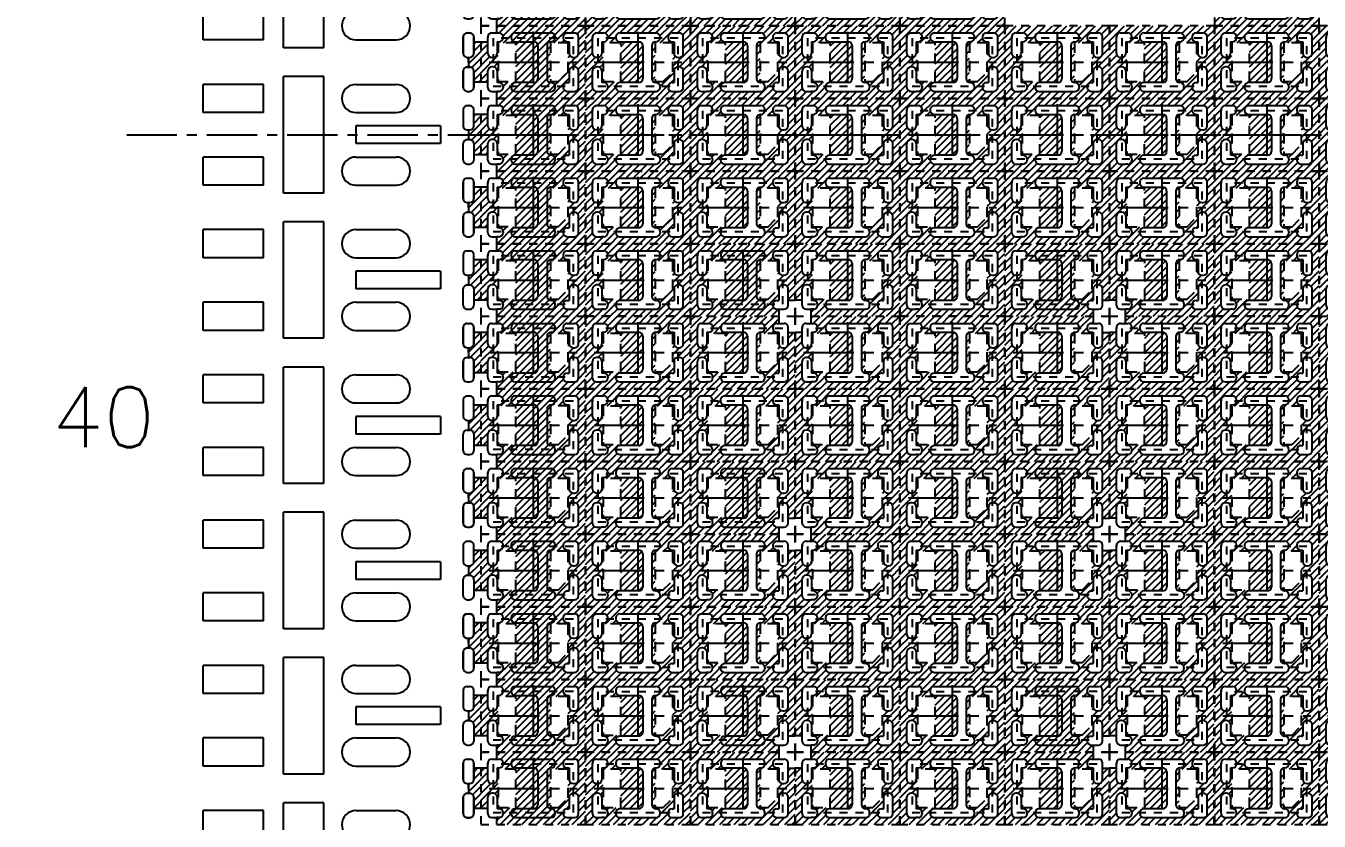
# Model space of a CAD drawing. Extents: x -1398 to -1114, y 27 to 158.
# Drawn here: x -1375.04 to -1358.93, y 89.7 to 99.61 of the extents above; entities that cross this region are included whole.
import ezdxf

# ---------------------------------------------------------------- set-up
doc = ezdxf.new("R2010")
doc.units = 0
doc.header["$LTSCALE"] = 0.5
for name, pattern in [('CENTER', [2, 1.25, -0.25, 0.25, -0.25]), ('HIDDEN', [0.375, 0.25, -0.125]), ('HIDDEN2', [0.1875, 0.125, -0.0625])]:
    doc.linetypes.add(name, pattern=pattern)
for name, color, linetype in [('B', 5, 'Continuous'), ('C', 1, 'CENTER'), ('DIM', 7, 'Continuous'), ('H', 4, 'HIDDEN'), ('hatch', 7, 'CENTER'), ('HATCH O-L', 7, 'HIDDEN2'), ('NOTES', 7, 'Continuous'), ('PACKAGE OL', 51, 'HIDDEN2'), ('圖', 7, 'Continuous')]:
    doc.layers.add(name, color=color, linetype=linetype)
doc.styles.get("Standard").update_dxf_attribs({"font": 'ROMANS.SHX'})
doc.dimstyles.new('DIM 1', dxfattribs={"dimtxt": 1.5, "dimasz": 1.5, "dimexe": 1.5, "dimexo": 1.5, "dimgap": 1.5, "dimtad": 0, "dimtih": 1, "dimtoh": 1, "dimdec": 4, "dimzin": 1, "dimdsep": 46, "dimtxsty": 'STANDARD', "dimcen": 1.5, "dimclrd": 256, "dimclre": 256, "dimclrt": 256, "dimadec": 0, "dimazin": 2, "dimtfac": 1, "dimtdec": 4, "dimtmove": 0, "dimatfit": 3, "dimfxl": 1, "dimarcsym": 0})

# ---------------------------------------------------------------- blocks, each defined once
blk = doc.blocks.new('*D8')
at = {"layer": 'Defpoints', "color": 0, "transparency": 16777216}
for p in [(51.758, -773.897), (9.016, -811.397), (22.557, -811.397)]:
    blk.add_point(p, dxfattribs=at)
at = {"layer": 'DIM', "lineweight": -2, "transparency": 16777216}
blk.add_line((21.057, -811.397), (9.016, -811.397), dxfattribs=at)
at = {"layer": 'DIM', "color": 0, "transparency": 16777216, "insert": (3.801, -811.397), "char_height": 1.5, "attachment_point": 5}
blk.add_mtext('37.500', dxfattribs=at)
blk = doc.blocks.new('*D13')
at = {"layer": 'Defpoints', "color": 0, "transparency": 16777216}
for p in [(51.758, -773.897), (8.838, -818.897), (17.883, -818.897)]:
    blk.add_point(p, dxfattribs=at)
at = {"layer": 'DIM', "lineweight": -2, "transparency": 16777216}
blk.add_line((16.383, -818.897), (8.838, -818.897), dxfattribs=at)
at = {"layer": 'DIM', "color": 0, "transparency": 16777216, "insert": (3.623, -818.897), "char_height": 1.5, "attachment_point": 5}
blk.add_mtext('45.000', dxfattribs=at)
blk = doc.blocks.new('*D14')
at = {"layer": 'Defpoints', "color": 0, "transparency": 16777216}
for p in [(51.758, -773.897), (9.115, -825.147), (17.883, -825.147)]:
    blk.add_point(p, dxfattribs=at)
at = {"layer": 'DIM', "lineweight": -2, "transparency": 16777216}
blk.add_line((16.383, -825.147), (9.115, -825.147), dxfattribs=at)
at = {"layer": 'DIM', "color": 0, "transparency": 16777216, "insert": (3.901, -825.147), "char_height": 1.5, "attachment_point": 5}
blk.add_mtext('51.250', dxfattribs=at)
blk = doc.blocks.new('*D15')
at = {"layer": 'Defpoints', "color": 0, "transparency": 16777216}
for p in [(51.758, -773.897), (8.92, -841.147), (17.883, -841.147)]:
    blk.add_point(p, dxfattribs=at)
at = {"layer": 'DIM', "lineweight": -2, "transparency": 16777216}
blk.add_line((16.383, -841.147), (8.92, -841.147), dxfattribs=at)
at = {"layer": 'DIM', "color": 0, "transparency": 16777216, "insert": (3.742, -841.147), "char_height": 1.5, "attachment_point": 5}
blk.add_mtext('67.250', dxfattribs=at)
blk = doc.blocks.new('*D16')
at = {"layer": 'Defpoints', "color": 0, "transparency": 16777216}
for p in [(51.758, -773.897), (9.166, -848.897), (50.758, -848.897)]:
    blk.add_point(p, dxfattribs=at)
at = {"layer": 'DIM', "lineweight": -2, "transparency": 16777216}
blk.add_line((49.258, -848.897), (9.166, -848.897), dxfattribs=at)
at = {"layer": 'DIM', "color": 0, "transparency": 16777216, "insert": (3.951, -848.897), "char_height": 1.5, "attachment_point": 5}
blk.add_mtext('75.000', dxfattribs=at)
blk = doc.blocks.new('*D30')
at = {"layer": 'Defpoints', "color": 0, "transparency": 16777216}
for p in [(51.758, -773.897), (18.772, -850.397), (8.916, -851.747)]:
    blk.add_point(p, dxfattribs=at)
at = {"layer": 'DIM', "lineweight": -2, "transparency": 16777216}
for p, q in [((14.916, -850.397), (11.916, -851.747)), ((17.272, -850.397), (14.916, -850.397)), ((11.916, -851.747), (8.916, -851.747))]:
    blk.add_line(p, q, dxfattribs=at)
at = {"layer": 'DIM', "transparency": 16777216, "insert": (3.701, -851.747), "char_height": 1.5, "attachment_point": 5}
blk.add_mtext('76.500', dxfattribs=at)
blk = doc.blocks.new('DFN1006-2L PACKAGE')
at = {"layer": 'hatch'}
h = blk.add_hatch(dxfattribs=at)
h.set_pattern_fill('ANSI31', color=256, scale=0.02)
h.set_pattern_definition([(45, (528.53349, -41.65396), (-0.0449012806, 0.0449012806), [])])
h.paths.add_polyline_path([(1.205, 0.102), (-0.1, 0.102), (-0.1, -0.803), (1.205, -0.803)])
h.paths.add_polyline_path([(0.037, -0.411), (0.053, -0.411, -0.414214), (0.103, -0.461), (0.103, -0.605), (0.127, -0.605, -0.414214), (0.177, -0.655), (0.177, -0.666, -0.414214), (0.127, -0.716), (0.1, -0.716), (0.037, -0.716, -0.414214), (-0.013, -0.666), (-0.013, -0.461, -0.414214)], flags=16)
h.paths.add_polyline_path([(-0.013, -0.241), (-0.013, -0.036, -0.414214), (0.037, 0.014), (0.127, 0.014, -0.414214), (0.177, -0.036), (0.177, -0.047, -0.414214), (0.127, -0.097), (0.103, -0.097), (0.103, -0.241, -0.414214), (0.053, -0.291), (0.037, -0.291, -0.414214)], flags=16)
h.paths.add_polyline_path([(0.117, -0.111), (0.337, -0.111), (0.337, -0.591), (0.117, -0.591)], flags=16)
h.paths.add_polyline_path([(0.327, -0.605), (0.561, -0.605, 0.414214), (0.611, -0.555), (0.611, -0.147, 0.414214), (0.561, -0.097), (0.327, -0.097, -0.414214), (0.277, -0.047), (0.277, -0.036, -0.414214), (0.327, 0.014), (0.777, 0.014, -0.414214), (0.827, -0.036), (0.827, -0.047, -0.414214), (0.777, -0.097), (0.774, -0.097, 0.414214), (0.724, -0.147), (0.724, -0.555, 0.423299), (0.776, -0.605, -0.423025), (0.827, -0.655), (0.827, -0.666, -0.414214), (0.777, -0.716), (0.327, -0.716, -0.414214), (0.277, -0.666), (0.277, -0.655, -0.414214)], flags=16)
h.paths.add_polyline_path([(0.767, -0.111), (0.987, -0.111), (0.987, -0.471), (0.867, -0.591), (0.767, -0.591)], flags=16)
h.paths.add_polyline_path([(0.977, -0.605), (1.001, -0.605), (1.001, -0.461, -0.414214), (1.051, -0.411), (1.067, -0.411, -0.414214), (1.117, -0.461), (1.117, -0.666, -0.414214), (1.067, -0.716), (1.005, -0.716), (0.977, -0.716, -0.414214), (0.927, -0.666), (0.927, -0.655, -0.414214)], flags=16)
h.paths.add_polyline_path([(0.927, -0.047), (0.927, -0.036, -0.414214), (0.977, 0.014), (1.067, 0.014, -0.414214), (1.117, -0.036), (1.117, -0.241, -0.414214), (1.067, -0.291), (1.051, -0.291, -0.414214), (1.001, -0.241), (1.001, -0.097), (0.977, -0.097, -0.414214)], flags=16)
at = {"layer": 'B'}
for p, q in [((0.037, 0.014), (0.127, 0.014)), ((0.327, 0.014), (0.777, 0.014)), ((0.977, 0.014), (1.067, 0.014)), ((-0.013, -0.241), (-0.013, -0.036)), ((-0.013, -0.036), (-0.013, -0.05)), ((0.103, -0.097), (0.103, -0.241)), ((0.103, -0.097), (0.127, -0.097)), ((0.177, -0.036), (0.177, -0.047)), ((0.277, -0.036), (0.277, -0.047)), ((0.327, -0.097), (0.561, -0.097)), ((0.611, -0.147), (0.611, -0.555)), ((0.724, -0.147), (0.724, -0.555)), ((0.774, -0.097), (0.777, -0.097)), ((0.827, -0.036), (0.827, -0.047)), ((0.927, -0.036), (0.927, -0.047)), ((0.977, -0.097), (1.001, -0.097)), ((1.001, -0.097), (1.001, -0.241)), ((1.117, -0.241), (1.117, -0.036)), ((0.053, -0.291), (0.037, -0.291)), ((0.052, -0.291), (0.052, -0.291)), ((1.051, -0.291), (1.067, -0.291)), ((1.052, -0.291), (1.052, -0.291)), ((-0.013, -0.666), (-0.013, -0.461)), ((0.053, -0.411), (0.037, -0.411)), ((0.052, -0.411), (0.052, -0.411)), ((0.103, -0.461), (0.103, -0.605)), ((1.001, -0.461), (1.001, -0.605)), ((1.051, -0.411), (1.067, -0.411)), ((1.052, -0.411), (1.052, -0.411)), ((1.117, -0.666), (1.117, -0.461)), ((0.127, -0.605), (0.103, -0.605)), ((0.561, -0.605), (0.327, -0.605)), ((0.774, -0.605), (0.777, -0.605)), ((0.977, -0.605), (1.001, -0.605)), ((0.037, -0.716), (0.1, -0.716)), ((0.127, -0.716), (0.1, -0.716)), ((0.177, -0.655), (0.177, -0.666)), ((0.277, -0.655), (0.277, -0.666)), ((0.327, -0.716), (0.777, -0.716)), ((0.827, -0.655), (0.827, -0.666)), ((0.927, -0.655), (0.927, -0.666)), ((0.977, -0.716), (1.005, -0.716)), ((1.005, -0.716), (1.067, -0.716))]:
    blk.add_line(p, q, dxfattribs=at)
for centre, start, end in [((0.037, -0.036), 90, 180), ((0.127, -0.036), 0, 90), ((0.327, -0.036), 90, 180), ((0.777, -0.036), 0, 90), ((0.977, -0.036), 90, 180), ((1.067, -0.036), 0, 90), ((0.127, -0.047), 270, 0), ((0.327, -0.047), 180, 270), ((0.561, -0.147), 0, 90), ((0.774, -0.147), 90, 180), ((0.777, -0.047), 270, 0), ((0.977, -0.047), 180, 270), ((0.037, -0.241), 180, 270), ((0.053, -0.241), 270, 0), ((1.051, -0.241), 180, 270), ((1.067, -0.241), 270, 0), ((0.037, -0.461), 90, 180), ((0.053, -0.461), 0, 90), ((1.051, -0.461), 90, 180), ((1.067, -0.461), 0, 90), ((0.127, -0.655), 0, 90), ((0.327, -0.655), 90, 180), ((0.561, -0.555), 270, 0), ((0.774, -0.555), 180, 270), ((0.777, -0.655), 0, 90), ((0.977, -0.655), 90, 180), ((0.037, -0.666), 180, 270), ((0.127, -0.666), 270, 0), ((0.327, -0.666), 180, 270), ((0.777, -0.666), 270, 0), ((0.977, -0.666), 180, 270), ((1.067, -0.666), 270, 0)]:
    blk.add_arc(centre, 0.05, start, end, dxfattribs=at)
at = {"layer": 'C'}
for p, q in [((0.552, 0.029), (0.552, -0.731)), ((0.005, -0.351), (1.1, -0.351))]:
    blk.add_line(p, q, dxfattribs=at)
at = {"layer": 'H'}
for points in [[(0.337, -0.591), (0.337, -0.111), (0.117, -0.111), (0.117, -0.591)], [(0.867, -0.591), (0.987, -0.471), (0.987, -0.111), (0.767, -0.111), (0.767, -0.591)]]:
    blk.add_lwpolyline(points, close=True, dxfattribs=at)
at = {"layer": 'HATCH O-L'}
blk.add_lwpolyline([(-0.1, 0.102), (-0.1, -0.803), (1.205, -0.803), (1.205, 0.102), (-0.1, 0.102)], dxfattribs=at)
at = {"layer": 'PACKAGE OL'}
blk.add_lwpolyline([(1.052, -0.651), (1.052, -0.051), (0.052, -0.051), (0.052, -0.651)], close=True, dxfattribs=at)
blk = doc.blocks.new('DFN1006-2L VER BAR')
at = {"layer": 'hatch'}
h = blk.add_hatch(dxfattribs=at)
h.set_pattern_fill('ANSI31', color=256, scale=0.02)
h.set_pattern_definition([(45, (1371.827285, -129.640526), (-0.0449012806, 0.0449012806), [])])
h.paths.add_polyline_path([(2.455, 0.53), (2.367, 0.53), (2.367, 0.389, -0.414214), (2.317, 0.339), (2.302, 0.339), (2.302, 0.219), (2.317, 0.219, -0.414214), (2.367, 0.169), (2.367, 0.028), (2.455, 0.028)])
h.paths.add_polyline_path([(2.455, -0.375), (2.367, -0.375), (2.367, -0.516, -0.414214), (2.317, -0.566), (2.302, -0.566), (2.302, -0.686), (2.317, -0.686, -0.414214), (2.367, -0.736), (2.367, -0.877), (2.455, -0.877)])
h.paths.add_polyline_path([(2.455, -1.28), (2.367, -1.28), (2.367, -1.421, -0.414214), (2.317, -1.471), (2.302, -1.471), (2.302, -1.591), (2.317, -1.591, -0.414214), (2.367, -1.641), (2.367, -1.781), (2.455, -1.781)])
at = {"layer": 'B'}
for p, q in [((2.237, 0.594), (2.237, 0.389)), ((2.287, 0.644), (2.317, 0.644)), ((2.367, 0.594), (2.367, 0.389)), ((2.287, 0.339), (2.317, 0.339)), ((2.302, 0.279), (2.302, 0.339)), ((2.237, 0.169), (2.237, -0.036)), ((2.287, 0.219), (2.317, 0.219)), ((2.367, 0.169), (2.367, -0.036)), ((-0.25, 0.002), (-1, 0.002)), ((-1, -0.348), (-1, 0.002)), ((-0.25, -0.348), (-0.25, 0.002)), ((0, -1.352), (0, 0.1)), ((0.5, 0.1), (0, 0.1)), ((0.5, -1.352), (0.5, 0.1)), ((0.9, 0.002), (1.4, 0.002)), ((2.287, -0.086), (2.317, -0.086)), ((2.237, -0.311), (2.237, -0.516)), ((2.287, -0.261), (2.317, -0.261)), ((2.367, -0.516), (2.367, -0.311)), ((-0.25, -0.348), (-1, -0.348)), ((0.9, -0.348), (1.4, -0.348)), ((1.955, -0.516), (0.9, -0.516)), ((0.9, -0.516), (0.9, -0.736)), ((1.955, -0.516), (1.955, -0.736)), ((2.287, -0.566), (2.317, -0.566)), ((1.955, -0.736), (0.9, -0.736)), ((2.237, -0.941), (2.237, -0.736)), ((2.287, -0.686), (2.317, -0.686)), ((2.367, -0.736), (2.367, -0.941)), ((-1, -1.253), (-1, -0.903)), ((-0.25, -0.903), (-1, -0.903)), ((-0.25, -1.253), (-0.25, -0.903)), ((0.9, -0.903), (1.4, -0.903)), ((2.287, -0.991), (2.317, -0.991)), ((-0.25, -1.253), (-1, -1.253)), ((0.9, -1.253), (1.4, -1.253)), ((2.237, -1.421), (2.237, -1.216)), ((2.287, -1.166), (2.317, -1.166)), ((2.367, -1.421), (2.367, -1.216)), ((0.5, -1.352), (0, -1.352)), ((2.287, -1.471), (2.317, -1.471)), ((2.287, -1.591), (2.317, -1.591)), ((2.237, -1.846), (2.237, -1.641)), ((2.367, -1.846), (2.367, -1.641)), ((2.287, -1.896), (2.317, -1.896))]:
    blk.add_line(p, q, dxfattribs=at)
for centre, radius, start, end in [((2.287, 0.594), 0.05, 90, 180), ((2.317, 0.594), 0.05, 0, 90), ((2.317, 0.594), 0.05, 0, 90), ((2.287, 0.389), 0.05, 180, 270), ((2.317, 0.389), 0.05, 270, 0), ((2.287, 0.169), 0.05, 90, 180), ((2.317, 0.169), 0.05, 0, 90), ((0.9, -0.173), 0.175, 90, 270), ((1.4, -0.173), 0.175, 270, 90), ((2.287, -0.036), 0.05, 180, 270), ((2.317, -0.036), 0.05, 270, 0), ((2.287, -0.311), 0.05, 90, 180), ((2.317, -0.311), 0.05, 0, 90), ((2.287, -0.516), 0.05, 180, 270), ((2.317, -0.516), 0.05, 270, 0), ((2.287, -0.736), 0.05, 90, 180), ((2.317, -0.736), 0.05, 0, 90), ((0.9, -1.078), 0.175, 90, 270), ((1.4, -1.078), 0.175, 270, 90), ((2.287, -0.941), 0.05, 180, 270), ((2.317, -0.941), 0.05, 270, 0), ((2.287, -1.216), 0.05, 90, 180), ((2.317, -1.216), 0.05, 0, 90), ((2.287, -1.421), 0.05, 180, 270), ((2.317, -1.421), 0.05, 270, 0), ((2.287, -1.641), 0.05, 90, 180), ((2.317, -1.641), 0.05, 0, 90), ((2.287, -1.846), 0.05, 180, 270), ((2.317, -1.846), 0.05, 270, 0), ((2.317, -1.846), 0.05, 270, 0)]:
    blk.add_arc(centre, radius, start, end, dxfattribs=at)
at = {"layer": 'H'}
for p, q in [((2.455, 0.53), (2.367, 0.53)), ((2.302, 0.339), (2.302, 0.219)), ((2.455, 0.028), (2.367, 0.028)), ((2.455, -0.375), (2.367, -0.375)), ((2.302, -0.566), (2.302, -0.686)), ((2.455, -0.877), (2.367, -0.877)), ((2.455, -1.28), (2.367, -1.28)), ((2.302, -1.471), (2.302, -1.591)), ((2.455, -1.781), (2.367, -1.781))]:
    blk.add_line(p, q, dxfattribs=at)
blk = doc.blocks.new('2 R- SIDE CROSS REF')
at = {"layer": 'hatch'}
h = blk.add_hatch(dxfattribs=at)
h.set_pattern_fill('ANSI31', color=256, scale=0.02)
h.set_pattern_definition([(45, (581.53627, -36.8985), (-0.0449012806, 0.0449012806), [])])
h.paths.add_polyline_path([(-0.452, 0.452), (-0.452, 0.365), (-0.425, 0.365, -0.414214), (-0.375, 0.315), (-0.375, 0.304, -0.414214), (-0.425, 0.254), (-0.449, 0.254), (-0.449, 0.11, -0.414214), (-0.499, 0.06), (-0.515, 0.06, -0.414214), (-0.565, 0.11), (-0.565, 0.251), (-0.652, 0.251), (-0.652, -0.251), (-0.565, -0.251), (-0.565, -0.11, -0.414214), (-0.515, -0.06), (-0.499, -0.06, -0.414214), (-0.449, -0.11), (-0.449, -0.254), (-0.425, -0.254, -0.414214), (-0.375, -0.304), (-0.375, -0.315, -0.414214), (-0.425, -0.365), (-0.452, -0.365), (-0.452, -0.452), (0.652, -0.452), (0.652, 0.452)])
h.paths.add_polyline_path([(-0.215, 0.24), (-0.215, -0.24), (-0.435, -0.24), (-0.435, 0.24)], flags=16)
h.paths.add_polyline_path([(0.215, 0.24), (0.435, 0.24), (0.435, -0.12), (0.315, -0.24), (0.215, -0.24)], flags=16)
h.paths.add_polyline_path([(0.425, 0.365), (0.515, 0.365, -0.414214), (0.565, 0.315), (0.565, 0.11, -0.414214), (0.515, 0.06), (0.499, 0.06, -0.414214), (0.449, 0.11), (0.449, 0.254), (0.425, 0.254, -0.414214), (0.375, 0.304), (0.375, 0.315, -0.414214)], flags=16)
h.paths.add_polyline_path([(0.499, -0.06), (0.515, -0.06, -0.414214), (0.565, -0.11), (0.565, -0.315, -0.414214), (0.515, -0.365), (0.452, -0.365), (0.425, -0.365, -0.414214), (0.375, -0.315), (0.375, -0.304, -0.414214), (0.425, -0.254), (0.449, -0.254), (0.449, -0.11, -0.414214)], flags=16)
at = {"layer": 'B'}
for p, q in [((-0.515, 0.365), (-0.425, 0.365)), ((-0.225, 0.365), (0.225, 0.365)), ((0.425, 0.365), (0.515, 0.365)), ((-0.565, 0.11), (-0.565, 0.315)), ((-0.565, 0.315), (-0.565, 0.301)), ((-0.449, 0.254), (-0.449, 0.11)), ((-0.449, 0.254), (-0.425, 0.254)), ((-0.375, 0.315), (-0.375, 0.304)), ((-0.275, 0.315), (-0.275, 0.304)), ((-0.225, 0.254), (0.009, 0.254)), ((0.059, 0.204), (0.059, -0.204)), ((0.172, 0.204), (0.172, -0.204)), ((0.222, 0.254), (0.225, 0.254)), ((0.275, 0.315), (0.275, 0.304)), ((0.375, 0.315), (0.375, 0.304)), ((0.425, 0.254), (0.449, 0.254)), ((0.449, 0.254), (0.449, 0.11)), ((0.565, 0.11), (0.565, 0.315)), ((-0.499, 0.06), (-0.515, 0.06)), ((-0.5, 0.06), (-0.5, 0.06)), ((0.499, 0.06), (0.515, 0.06)), ((0.5, 0.06), (0.5, 0.06)), ((-0.565, -0.315), (-0.565, -0.11)), ((-0.499, -0.06), (-0.515, -0.06)), ((-0.5, -0.06), (-0.5, -0.06)), ((-0.449, -0.11), (-0.449, -0.254)), ((0.449, -0.11), (0.449, -0.254)), ((0.499, -0.06), (0.515, -0.06)), ((0.5, -0.06), (0.5, -0.06)), ((0.565, -0.315), (0.565, -0.11)), ((-0.425, -0.254), (-0.449, -0.254)), ((-0.375, -0.304), (-0.375, -0.315)), ((-0.275, -0.304), (-0.275, -0.315)), ((0.009, -0.254), (-0.225, -0.254)), ((0.222, -0.254), (0.225, -0.254)), ((0.275, -0.304), (0.275, -0.315)), ((0.375, -0.304), (0.375, -0.315)), ((0.425, -0.254), (0.449, -0.254)), ((-0.515, -0.365), (-0.452, -0.365)), ((-0.425, -0.365), (-0.452, -0.365)), ((-0.225, -0.365), (0.225, -0.365)), ((0.425, -0.365), (0.452, -0.365)), ((0.452, -0.365), (0.515, -0.365))]:
    blk.add_line(p, q, dxfattribs=at)
for centre, start, end in [((-0.515, 0.315), 90, 180), ((-0.425, 0.315), 0, 90), ((-0.225, 0.315), 90, 180), ((0.225, 0.315), 0, 90), ((0.425, 0.315), 90, 180), ((0.515, 0.315), 0, 90), ((-0.425, 0.304), 270, 0), ((-0.225, 0.304), 180, 270), ((0.009, 0.204), 0, 90), ((0.222, 0.204), 90, 180), ((0.225, 0.304), 270, 0), ((0.425, 0.304), 180, 270), ((-0.515, 0.11), 180, 270), ((-0.499, 0.11), 270, 0), ((0.499, 0.11), 180, 270), ((0.515, 0.11), 270, 0), ((-0.515, -0.11), 90, 180), ((-0.499, -0.11), 0, 90), ((0.499, -0.11), 90, 180), ((0.515, -0.11), 0, 90), ((-0.515, -0.315), 180, 270), ((-0.425, -0.304), 0, 90), ((-0.425, -0.315), 270, 0), ((-0.225, -0.304), 90, 180), ((-0.225, -0.315), 180, 270), ((0.009, -0.204), 270, 0), ((0.222, -0.204), 180, 270), ((0.225, -0.304), 0, 90), ((0.225, -0.315), 270, 0), ((0.425, -0.304), 90, 180), ((0.425, -0.315), 180, 270), ((0.515, -0.315), 270, 0)]:
    blk.add_arc(centre, 0.05, start, end, dxfattribs=at)
at = {"layer": 'C'}
for p, q in [((0, 0.38), (0, -0.38)), ((-0.548, 0), (0.548, 0))]:
    blk.add_line(p, q, dxfattribs=at)
at = {"layer": 'H', "color": 6}
for p, q in [((-0.452, 0.365), (-0.452, 0.452)), ((-0.565, 0.251), (-0.652, 0.251)), ((-0.565, -0.251), (-0.652, -0.251)), ((-0.452, -0.452), (-0.452, -0.365))]:
    blk.add_line(p, q, dxfattribs=at)
at = {"layer": 'H'}
for points in [[(-0.215, -0.24), (-0.215, 0.24), (-0.435, 0.24), (-0.435, -0.24)], [(0.315, -0.24), (0.435, -0.12), (0.435, 0.24), (0.215, 0.24), (0.215, -0.24)]]:
    blk.add_lwpolyline(points, close=True, dxfattribs=at)
at = {"layer": 'HATCH O-L'}
blk.add_lwpolyline([(-0.652, 0.452), (-0.652, -0.452), (0.652, -0.452), (0.652, 0.452), (-0.652, 0.452)], dxfattribs=at)
at = {"layer": 'PACKAGE OL'}
blk.add_lwpolyline([(0.5, -0.3), (0.5, 0.3), (-0.5, 0.3), (-0.5, -0.3)], close=True, dxfattribs=at)
blk = doc.blocks.new('UPPER RIGHT CROSS')
at = {"layer": 'hatch'}
h = blk.add_hatch(dxfattribs=at)
h.set_pattern_fill('ANSI31', color=256, scale=0.02)
h.set_pattern_definition([(45, (579.97371, -40.20884), (-0.0449012806, 0.0449012806), [])])
h.paths.add_polyline_path([(-0.652, 0.452), (-0.652, -0.452), (0.652, -0.452), (0.652, 0.251), (0.565, 0.251), (0.565, 0.11, -0.414214), (0.515, 0.06), (0.499, 0.06, -0.414214), (0.449, 0.11), (0.449, 0.254), (0.425, 0.254, -0.414214), (0.375, 0.304), (0.375, 0.315, -0.414214), (0.425, 0.365), (0.452, 0.365), (0.452, 0.452)])
h.paths.add_polyline_path([(-0.375, 0.315), (-0.375, 0.304, -0.414214), (-0.425, 0.254), (-0.449, 0.254), (-0.449, 0.11, -0.414214), (-0.499, 0.06), (-0.515, 0.06, -0.414214), (-0.565, 0.11), (-0.565, 0.315, -0.414214), (-0.515, 0.365), (-0.425, 0.365, -0.414214)], flags=16)
h.paths.add_polyline_path([(-0.225, 0.365), (0.225, 0.365, -0.414214), (0.275, 0.315), (0.275, 0.304, -0.414214), (0.225, 0.254), (0.222, 0.254, 0.414214), (0.172, 0.204), (0.172, -0.204, 0.423299), (0.224, -0.254, -0.423025), (0.275, -0.304), (0.275, -0.315, -0.414214), (0.225, -0.365), (-0.225, -0.365, -0.414214), (-0.275, -0.315), (-0.275, -0.304, -0.414214), (-0.225, -0.254), (0.009, -0.254, 0.414214), (0.059, -0.204), (0.059, 0.204, 0.414214), (0.009, 0.254), (-0.225, 0.254, -0.414214), (-0.275, 0.304), (-0.275, 0.315, -0.414214)], flags=16)
h.paths.add_polyline_path([(-0.215, 0.24), (-0.215, -0.24), (-0.435, -0.24), (-0.435, 0.24)], flags=16)
h.paths.add_polyline_path([(-0.449, -0.11), (-0.449, -0.254), (-0.425, -0.254, -0.414214), (-0.375, -0.304), (-0.375, -0.315, -0.414214), (-0.425, -0.365), (-0.452, -0.365), (-0.515, -0.365, -0.414214), (-0.565, -0.315), (-0.565, -0.11, -0.414214), (-0.515, -0.06), (-0.499, -0.06, -0.414214)], flags=16)
h.paths.add_polyline_path([(0.215, 0.24), (0.435, 0.24), (0.435, -0.12), (0.315, -0.24), (0.215, -0.24)], flags=16)
h.paths.add_polyline_path([(0.499, -0.06), (0.515, -0.06, -0.414214), (0.565, -0.11), (0.565, -0.315, -0.414214), (0.515, -0.365), (0.452, -0.365), (0.425, -0.365, -0.414214), (0.375, -0.315), (0.375, -0.304, -0.414214), (0.425, -0.254), (0.449, -0.254), (0.449, -0.11, -0.414214)], flags=16)
at = {"layer": 'B'}
for p, q in [((-0.515, 0.365), (-0.425, 0.365)), ((-0.225, 0.365), (0.225, 0.365)), ((0.425, 0.365), (0.515, 0.365)), ((-0.565, 0.11), (-0.565, 0.315)), ((-0.565, 0.315), (-0.565, 0.301)), ((-0.449, 0.254), (-0.449, 0.11)), ((-0.449, 0.254), (-0.425, 0.254)), ((-0.375, 0.315), (-0.375, 0.304)), ((-0.275, 0.315), (-0.275, 0.304)), ((-0.225, 0.254), (0.009, 0.254)), ((0.059, 0.204), (0.059, -0.204)), ((0.172, 0.204), (0.172, -0.204)), ((0.222, 0.254), (0.225, 0.254)), ((0.275, 0.315), (0.275, 0.304)), ((0.375, 0.315), (0.375, 0.304)), ((0.425, 0.254), (0.449, 0.254)), ((0.449, 0.254), (0.449, 0.11)), ((0.565, 0.11), (0.565, 0.315)), ((-0.499, 0.06), (-0.515, 0.06)), ((-0.5, 0.06), (-0.5, 0.06)), ((0.499, 0.06), (0.515, 0.06)), ((0.5, 0.06), (0.5, 0.06)), ((-0.565, -0.315), (-0.565, -0.11)), ((-0.499, -0.06), (-0.515, -0.06)), ((-0.5, -0.06), (-0.5, -0.06)), ((-0.449, -0.11), (-0.449, -0.254)), ((0.449, -0.11), (0.449, -0.254)), ((0.499, -0.06), (0.515, -0.06)), ((0.5, -0.06), (0.5, -0.06)), ((0.565, -0.315), (0.565, -0.11)), ((-0.425, -0.254), (-0.449, -0.254)), ((-0.375, -0.304), (-0.375, -0.315)), ((-0.275, -0.304), (-0.275, -0.315)), ((0.009, -0.254), (-0.225, -0.254)), ((0.222, -0.254), (0.225, -0.254)), ((0.275, -0.304), (0.275, -0.315)), ((0.375, -0.304), (0.375, -0.315)), ((0.425, -0.254), (0.449, -0.254)), ((-0.515, -0.365), (-0.452, -0.365)), ((-0.425, -0.365), (-0.452, -0.365)), ((-0.225, -0.365), (0.225, -0.365)), ((0.425, -0.365), (0.452, -0.365)), ((0.452, -0.365), (0.515, -0.365))]:
    blk.add_line(p, q, dxfattribs=at)
for centre, start, end in [((-0.515, 0.315), 90, 180), ((-0.425, 0.315), 0, 90), ((-0.225, 0.315), 90, 180), ((0.225, 0.315), 0, 90), ((0.425, 0.315), 90, 180), ((0.515, 0.315), 0, 90), ((-0.425, 0.304), 270, 0), ((-0.225, 0.304), 180, 270), ((0.009, 0.204), 0, 90), ((0.222, 0.204), 90, 180), ((0.225, 0.304), 270, 0), ((0.425, 0.304), 180, 270), ((-0.515, 0.11), 180, 270), ((-0.499, 0.11), 270, 0), ((0.499, 0.11), 180, 270), ((0.515, 0.11), 270, 0), ((-0.515, -0.11), 90, 180), ((-0.499, -0.11), 0, 90), ((0.499, -0.11), 90, 180), ((0.515, -0.11), 0, 90), ((-0.515, -0.315), 180, 270), ((-0.425, -0.304), 0, 90), ((-0.425, -0.315), 270, 0), ((-0.225, -0.304), 90, 180), ((-0.225, -0.315), 180, 270), ((0.009, -0.204), 270, 0), ((0.222, -0.204), 180, 270), ((0.225, -0.304), 0, 90), ((0.225, -0.315), 270, 0), ((0.425, -0.304), 90, 180), ((0.425, -0.315), 180, 270), ((0.515, -0.315), 270, 0)]:
    blk.add_arc(centre, 0.05, start, end, dxfattribs=at)
at = {"layer": 'C'}
for p, q in [((0, 0.38), (0, -0.38)), ((-0.548, 0), (0.548, 0))]:
    blk.add_line(p, q, dxfattribs=at)
at = {"layer": 'H', "color": 6}
for p, q in [((0.452, 0.365), (0.452, 0.452)), ((0.565, 0.251), (0.652, 0.251))]:
    blk.add_line(p, q, dxfattribs=at)
at = {"layer": 'H'}
for points in [[(-0.215, -0.24), (-0.215, 0.24), (-0.435, 0.24), (-0.435, -0.24)], [(0.315, -0.24), (0.435, -0.12), (0.435, 0.24), (0.215, 0.24), (0.215, -0.24)]]:
    blk.add_lwpolyline(points, close=True, dxfattribs=at)
at = {"layer": 'HATCH O-L'}
blk.add_lwpolyline([(-0.652, 0.452), (-0.652, -0.452), (0.652, -0.452), (0.652, 0.452), (-0.652, 0.452)], dxfattribs=at)
at = {"layer": 'PACKAGE OL'}
blk.add_lwpolyline([(0.5, -0.3), (0.5, 0.3), (-0.5, 0.3), (-0.5, -0.3)], close=True, dxfattribs=at)
blk = doc.blocks.new('UPPER LEFT CROSS')
at = {"layer": 'hatch'}
h = blk.add_hatch(dxfattribs=at)
h.set_pattern_fill('ANSI31', color=256, scale=0.02)
h.set_pattern_definition([(45, (581.53627, -40.20884), (-0.0449012806, 0.0449012806), [])])
h.paths.add_polyline_path([(-0.452, 0.452), (-0.452, 0.365), (-0.425, 0.365, -0.414214), (-0.375, 0.315), (-0.375, 0.304, -0.414214), (-0.425, 0.254), (-0.449, 0.254), (-0.449, 0.11, -0.414214), (-0.499, 0.06), (-0.515, 0.06, -0.414214), (-0.565, 0.11), (-0.565, 0.251), (-0.652, 0.251), (-0.652, -0.452), (0.652, -0.452), (0.652, 0.452)])
h.paths.add_polyline_path([(-0.225, 0.365), (0.225, 0.365, -0.414214), (0.275, 0.315), (0.275, 0.304, -0.414214), (0.225, 0.254), (0.222, 0.254, 0.414214), (0.172, 0.204), (0.172, -0.204, 0.423299), (0.224, -0.254, -0.423025), (0.275, -0.304), (0.275, -0.315, -0.414214), (0.225, -0.365), (-0.225, -0.365, -0.414214), (-0.275, -0.315), (-0.275, -0.304, -0.414214), (-0.225, -0.254), (0.009, -0.254, 0.414214), (0.059, -0.204), (0.059, 0.204, 0.414214), (0.009, 0.254), (-0.225, 0.254, -0.414214), (-0.275, 0.304), (-0.275, 0.315, -0.414214)], flags=16)
h.paths.add_polyline_path([(-0.215, 0.24), (-0.215, -0.24), (-0.435, -0.24), (-0.435, 0.24)], flags=16)
h.paths.add_polyline_path([(-0.449, -0.11), (-0.449, -0.254), (-0.425, -0.254, -0.414214), (-0.375, -0.304), (-0.375, -0.315, -0.414214), (-0.425, -0.365), (-0.452, -0.365), (-0.515, -0.365, -0.414214), (-0.565, -0.315), (-0.565, -0.11, -0.414214), (-0.515, -0.06), (-0.499, -0.06, -0.414214)], flags=16)
h.paths.add_polyline_path([(0.215, 0.24), (0.435, 0.24), (0.435, -0.12), (0.315, -0.24), (0.215, -0.24)], flags=16)
h.paths.add_polyline_path([(0.425, 0.365), (0.515, 0.365, -0.414214), (0.565, 0.315), (0.565, 0.11, -0.414214), (0.515, 0.06), (0.499, 0.06, -0.414214), (0.449, 0.11), (0.449, 0.254), (0.425, 0.254, -0.414214), (0.375, 0.304), (0.375, 0.315, -0.414214)], flags=16)
h.paths.add_polyline_path([(0.499, -0.06), (0.515, -0.06, -0.414214), (0.565, -0.11), (0.565, -0.315, -0.414214), (0.515, -0.365), (0.452, -0.365), (0.425, -0.365, -0.414214), (0.375, -0.315), (0.375, -0.304, -0.414214), (0.425, -0.254), (0.449, -0.254), (0.449, -0.11, -0.414214)], flags=16)
at = {"layer": 'B'}
for p, q in [((-0.515, 0.365), (-0.425, 0.365)), ((-0.225, 0.365), (0.225, 0.365)), ((0.425, 0.365), (0.515, 0.365)), ((-0.565, 0.11), (-0.565, 0.315)), ((-0.565, 0.315), (-0.565, 0.301)), ((-0.449, 0.254), (-0.449, 0.11)), ((-0.449, 0.254), (-0.425, 0.254)), ((-0.375, 0.315), (-0.375, 0.304)), ((-0.275, 0.315), (-0.275, 0.304)), ((-0.225, 0.254), (0.009, 0.254)), ((0.059, 0.204), (0.059, -0.204)), ((0.172, 0.204), (0.172, -0.204)), ((0.222, 0.254), (0.225, 0.254)), ((0.275, 0.315), (0.275, 0.304)), ((0.375, 0.315), (0.375, 0.304)), ((0.425, 0.254), (0.449, 0.254)), ((0.449, 0.254), (0.449, 0.11)), ((0.565, 0.11), (0.565, 0.315)), ((-0.499, 0.06), (-0.515, 0.06)), ((-0.5, 0.06), (-0.5, 0.06)), ((0.499, 0.06), (0.515, 0.06)), ((0.5, 0.06), (0.5, 0.06)), ((-0.565, -0.315), (-0.565, -0.11)), ((-0.499, -0.06), (-0.515, -0.06)), ((-0.5, -0.06), (-0.5, -0.06)), ((-0.449, -0.11), (-0.449, -0.254)), ((0.449, -0.11), (0.449, -0.254)), ((0.499, -0.06), (0.515, -0.06)), ((0.5, -0.06), (0.5, -0.06)), ((0.565, -0.315), (0.565, -0.11)), ((-0.425, -0.254), (-0.449, -0.254)), ((-0.375, -0.304), (-0.375, -0.315)), ((-0.275, -0.304), (-0.275, -0.315)), ((0.009, -0.254), (-0.225, -0.254)), ((0.222, -0.254), (0.225, -0.254)), ((0.275, -0.304), (0.275, -0.315)), ((0.375, -0.304), (0.375, -0.315)), ((0.425, -0.254), (0.449, -0.254)), ((-0.515, -0.365), (-0.452, -0.365)), ((-0.425, -0.365), (-0.452, -0.365)), ((-0.225, -0.365), (0.225, -0.365)), ((0.425, -0.365), (0.452, -0.365)), ((0.452, -0.365), (0.515, -0.365))]:
    blk.add_line(p, q, dxfattribs=at)
for centre, start, end in [((-0.515, 0.315), 90, 180), ((-0.425, 0.315), 0, 90), ((-0.225, 0.315), 90, 180), ((0.225, 0.315), 0, 90), ((0.425, 0.315), 90, 180), ((0.515, 0.315), 0, 90), ((-0.425, 0.304), 270, 0), ((-0.225, 0.304), 180, 270), ((0.009, 0.204), 0, 90), ((0.222, 0.204), 90, 180), ((0.225, 0.304), 270, 0), ((0.425, 0.304), 180, 270), ((-0.515, 0.11), 180, 270), ((-0.499, 0.11), 270, 0), ((0.499, 0.11), 180, 270), ((0.515, 0.11), 270, 0), ((-0.515, -0.11), 90, 180), ((-0.499, -0.11), 0, 90), ((0.499, -0.11), 90, 180), ((0.515, -0.11), 0, 90), ((-0.515, -0.315), 180, 270), ((-0.425, -0.304), 0, 90), ((-0.425, -0.315), 270, 0), ((-0.225, -0.304), 90, 180), ((-0.225, -0.315), 180, 270), ((0.009, -0.204), 270, 0), ((0.222, -0.204), 180, 270), ((0.225, -0.304), 0, 90), ((0.225, -0.315), 270, 0), ((0.425, -0.304), 90, 180), ((0.425, -0.315), 180, 270), ((0.515, -0.315), 270, 0)]:
    blk.add_arc(centre, 0.05, start, end, dxfattribs=at)
at = {"layer": 'C'}
for p, q in [((0, 0.38), (0, -0.38)), ((-0.548, 0), (0.548, 0))]:
    blk.add_line(p, q, dxfattribs=at)
at = {"layer": 'H', "color": 6}
for p, q in [((-0.452, 0.365), (-0.452, 0.452)), ((-0.565, 0.251), (-0.652, 0.251))]:
    blk.add_line(p, q, dxfattribs=at)
at = {"layer": 'H'}
for points in [[(-0.215, -0.24), (-0.215, 0.24), (-0.435, 0.24), (-0.435, -0.24)], [(0.315, -0.24), (0.435, -0.12), (0.435, 0.24), (0.215, 0.24), (0.215, -0.24)]]:
    blk.add_lwpolyline(points, close=True, dxfattribs=at)
at = {"layer": 'HATCH O-L'}
blk.add_lwpolyline([(-0.652, 0.452), (-0.652, -0.452), (0.652, -0.452), (0.652, 0.452), (-0.652, 0.452)], dxfattribs=at)
at = {"layer": 'PACKAGE OL'}
blk.add_lwpolyline([(0.5, -0.3), (0.5, 0.3), (-0.5, 0.3), (-0.5, -0.3)], close=True, dxfattribs=at)
blk = doc.blocks.new('LOWER LEFT CROSS')
at = {"layer": 'hatch'}
h = blk.add_hatch(dxfattribs=at)
h.set_pattern_fill('ANSI31', color=256, scale=0.02)
h.set_pattern_definition([(45, (581.53627, -39.15142), (-0.0449012806, 0.0449012806), [])])
h.paths.add_polyline_path([(-0.215, -0.24), (-0.435, -0.24), (-0.435, 0.24), (-0.215, 0.24)], flags=16)
h.paths.add_polyline_path([(0.215, 0.24), (0.435, 0.24), (0.435, -0.12), (0.315, -0.24), (0.215, -0.24)], flags=16)
h.paths.add_polyline_path([(-0.425, 0.254), (-0.449, 0.254), (-0.449, 0.11, -0.414214), (-0.499, 0.06), (-0.515, 0.06, -0.414214), (-0.565, 0.11), (-0.565, 0.315, -0.414214), (-0.515, 0.365), (-0.425, 0.365, -0.414214), (-0.375, 0.315), (-0.375, 0.304, -0.414214)], flags=16)
h.paths.add_polyline_path([(-0.449, -0.11), (-0.449, -0.254), (-0.425, -0.254, -0.414214), (-0.375, -0.304), (-0.375, -0.315, -0.414214), (-0.425, -0.365), (-0.452, -0.365), (-0.515, -0.365, -0.414214), (-0.565, -0.315), (-0.565, -0.11, -0.414214), (-0.515, -0.06), (-0.499, -0.06, -0.414214)], flags=16)
h.paths.add_polyline_path([(0.375, 0.304), (0.375, 0.315, -0.414214), (0.425, 0.365), (0.515, 0.365, -0.414214), (0.565, 0.315), (0.565, 0.11, -0.414214), (0.515, 0.06), (0.499, 0.06, -0.414214), (0.449, 0.11), (0.449, 0.254), (0.425, 0.254, -0.414214)], flags=16)
h.paths.add_polyline_path([(0.499, -0.06), (0.515, -0.06, -0.414214), (0.565, -0.11), (0.565, -0.315, -0.414214), (0.515, -0.365), (0.452, -0.365), (0.425, -0.365, -0.414214), (0.375, -0.315), (0.375, -0.304, -0.414214), (0.425, -0.254), (0.449, -0.254), (0.449, -0.11, -0.414214)], flags=16)
h.paths.add_polyline_path([(-0.652, 0.452), (-0.652, -0.452), (0.452, -0.452), (0.452, -0.365), (0.515, -0.365, 0.414214), (0.565, -0.315), (0.565, -0.251), (0.652, -0.251), (0.652, 0.452)])
at = {"layer": 'B'}
for p, q in [((-0.515, 0.365), (-0.425, 0.365)), ((-0.225, 0.365), (0.225, 0.365)), ((0.425, 0.365), (0.515, 0.365)), ((-0.565, 0.11), (-0.565, 0.315)), ((-0.565, 0.315), (-0.565, 0.301)), ((-0.449, 0.254), (-0.449, 0.11)), ((-0.449, 0.254), (-0.425, 0.254)), ((-0.375, 0.315), (-0.375, 0.304)), ((-0.275, 0.315), (-0.275, 0.304)), ((-0.225, 0.254), (0.009, 0.254)), ((0.059, 0.204), (0.059, -0.204)), ((0.172, 0.204), (0.172, -0.204)), ((0.222, 0.254), (0.225, 0.254)), ((0.275, 0.315), (0.275, 0.304)), ((0.375, 0.315), (0.375, 0.304)), ((0.425, 0.254), (0.449, 0.254)), ((0.449, 0.254), (0.449, 0.11)), ((0.565, 0.11), (0.565, 0.315)), ((-0.499, 0.06), (-0.515, 0.06)), ((-0.5, 0.06), (-0.5, 0.06)), ((0.499, 0.06), (0.515, 0.06)), ((0.5, 0.06), (0.5, 0.06)), ((-0.565, -0.315), (-0.565, -0.11)), ((-0.499, -0.06), (-0.515, -0.06)), ((-0.5, -0.06), (-0.5, -0.06)), ((-0.449, -0.11), (-0.449, -0.254)), ((0.449, -0.11), (0.449, -0.254)), ((0.499, -0.06), (0.515, -0.06)), ((0.5, -0.06), (0.5, -0.06)), ((0.565, -0.315), (0.565, -0.11)), ((-0.425, -0.254), (-0.449, -0.254)), ((-0.375, -0.304), (-0.375, -0.315)), ((-0.275, -0.304), (-0.275, -0.315)), ((0.009, -0.254), (-0.225, -0.254)), ((0.222, -0.254), (0.225, -0.254)), ((0.275, -0.304), (0.275, -0.315)), ((0.375, -0.304), (0.375, -0.315)), ((0.425, -0.254), (0.449, -0.254)), ((-0.515, -0.365), (-0.452, -0.365)), ((-0.425, -0.365), (-0.452, -0.365)), ((-0.225, -0.365), (0.225, -0.365)), ((0.425, -0.365), (0.452, -0.365)), ((0.452, -0.365), (0.515, -0.365))]:
    blk.add_line(p, q, dxfattribs=at)
for centre, start, end in [((-0.515, 0.315), 90, 180), ((-0.425, 0.315), 0, 90), ((-0.225, 0.315), 90, 180), ((0.225, 0.315), 0, 90), ((0.425, 0.315), 90, 180), ((0.515, 0.315), 0, 90), ((-0.425, 0.304), 270, 0), ((-0.225, 0.304), 180, 270), ((0.009, 0.204), 0, 90), ((0.222, 0.204), 90, 180), ((0.225, 0.304), 270, 0), ((0.425, 0.304), 180, 270), ((-0.515, 0.11), 180, 270), ((-0.499, 0.11), 270, 0), ((0.499, 0.11), 180, 270), ((0.515, 0.11), 270, 0), ((-0.515, -0.11), 90, 180), ((-0.499, -0.11), 0, 90), ((0.499, -0.11), 90, 180), ((0.515, -0.11), 0, 90), ((-0.515, -0.315), 180, 270), ((-0.425, -0.304), 0, 90), ((-0.425, -0.315), 270, 0), ((-0.225, -0.304), 90, 180), ((-0.225, -0.315), 180, 270), ((0.009, -0.204), 270, 0), ((0.222, -0.204), 180, 270), ((0.225, -0.304), 0, 90), ((0.225, -0.315), 270, 0), ((0.425, -0.304), 90, 180), ((0.425, -0.315), 180, 270), ((0.515, -0.315), 270, 0)]:
    blk.add_arc(centre, 0.05, start, end, dxfattribs=at)
at = {"layer": 'C'}
for p, q in [((0, 0.38), (0, -0.38)), ((-0.548, 0), (0.548, 0))]:
    blk.add_line(p, q, dxfattribs=at)
at = {"layer": 'H', "color": 6}
for p, q in [((0.565, -0.251), (0.652, -0.251)), ((0.452, -0.452), (0.452, -0.365))]:
    blk.add_line(p, q, dxfattribs=at)
at = {"layer": 'H'}
for points in [[(-0.215, -0.24), (-0.215, 0.24), (-0.435, 0.24), (-0.435, -0.24)], [(0.315, -0.24), (0.435, -0.12), (0.435, 0.24), (0.215, 0.24), (0.215, -0.24)]]:
    blk.add_lwpolyline(points, close=True, dxfattribs=at)
at = {"layer": 'HATCH O-L'}
blk.add_lwpolyline([(-0.652, 0.452), (-0.652, -0.452), (0.652, -0.452), (0.652, 0.452), (-0.652, 0.452)], dxfattribs=at)
at = {"layer": 'PACKAGE OL'}
blk.add_lwpolyline([(0.5, -0.3), (0.5, 0.3), (-0.5, 0.3), (-0.5, -0.3)], close=True, dxfattribs=at)
blk = doc.blocks.new('LOWER CROSS REF')
at = {"layer": 'hatch'}
h = blk.add_hatch(dxfattribs=at)
h.set_pattern_fill('ANSI31', color=256, scale=0.02)
h.set_pattern_definition([(45, (581.53627, -39.14559), (-0.0449012806, 0.0449012806), [])])
h.paths.add_polyline_path([(0.652, -0.452), (0.652, 0.452), (-0.652, 0.452), (-0.652, -0.251), (-0.565, -0.251), (-0.565, -0.11, -0.414214), (-0.515, -0.06), (-0.499, -0.06, -0.414214), (-0.449, -0.11), (-0.449, -0.254), (-0.425, -0.254, -0.414214), (-0.375, -0.304), (-0.375, -0.315, -0.414214), (-0.425, -0.365), (-0.452, -0.365), (-0.452, -0.452)])
h.paths.add_polyline_path([(-0.275, -0.315), (-0.275, -0.304, -0.414214), (-0.225, -0.254), (0.009, -0.254, 0.414214), (0.059, -0.204), (0.059, 0.204, 0.414214), (0.009, 0.254), (-0.225, 0.254, -0.414214), (-0.275, 0.304), (-0.275, 0.315, -0.414214), (-0.225, 0.365), (0.225, 0.365, -0.414214), (0.275, 0.315), (0.275, 0.304, -0.414214), (0.225, 0.254), (0.222, 0.254, 0.414214), (0.172, 0.204), (0.172, -0.204, 0.414214), (0.222, -0.254), (0.225, -0.254, -0.414214), (0.275, -0.304), (0.275, -0.315, -0.414214), (0.225, -0.365), (-0.225, -0.365, -0.414214)], flags=16)
h.paths.add_polyline_path([(-0.435, -0.24), (-0.435, 0.24), (-0.215, 0.24), (-0.215, -0.24)], flags=16)
h.paths.add_polyline_path([(-0.499, 0.06), (-0.515, 0.06, -0.414214), (-0.565, 0.11), (-0.565, 0.315, -0.414214), (-0.515, 0.365), (-0.425, 0.365, -0.414214), (-0.375, 0.315), (-0.375, 0.304, -0.414214), (-0.425, 0.254), (-0.449, 0.254), (-0.449, 0.11, -0.414214)], flags=16)
h.paths.add_polyline_path([(0.215, -0.24), (0.215, 0.24), (0.435, 0.24), (0.435, -0.12), (0.315, -0.24)], flags=16)
h.paths.add_polyline_path([(0.375, -0.315), (0.375, -0.304, -0.414214), (0.425, -0.254), (0.449, -0.254), (0.449, -0.11, -0.414214), (0.499, -0.06), (0.515, -0.06, -0.414214), (0.565, -0.11), (0.565, -0.315, -0.414214), (0.515, -0.365), (0.452, -0.365), (0.425, -0.365, -0.414214)], flags=16)
h.paths.add_polyline_path([(0.449, 0.11), (0.449, 0.254), (0.425, 0.254, -0.414214), (0.375, 0.304), (0.375, 0.315, -0.414214), (0.425, 0.365), (0.515, 0.365, -0.414214), (0.565, 0.315), (0.565, 0.11, -0.414214), (0.515, 0.06), (0.499, 0.06, -0.414214)], flags=16)
at = {"layer": 'B'}
for p, q in [((-0.515, 0.365), (-0.425, 0.365)), ((-0.225, 0.365), (0.225, 0.365)), ((0.425, 0.365), (0.515, 0.365)), ((-0.565, 0.11), (-0.565, 0.315)), ((-0.565, 0.315), (-0.565, 0.301)), ((-0.449, 0.254), (-0.449, 0.11)), ((-0.449, 0.254), (-0.425, 0.254)), ((-0.375, 0.315), (-0.375, 0.304)), ((-0.275, 0.315), (-0.275, 0.304)), ((-0.225, 0.254), (0.009, 0.254)), ((0.059, 0.204), (0.059, -0.204)), ((0.172, 0.204), (0.172, -0.204)), ((0.222, 0.254), (0.225, 0.254)), ((0.275, 0.315), (0.275, 0.304)), ((0.375, 0.315), (0.375, 0.304)), ((0.425, 0.254), (0.449, 0.254)), ((0.449, 0.254), (0.449, 0.11)), ((0.565, 0.11), (0.565, 0.315)), ((-0.499, 0.06), (-0.515, 0.06)), ((-0.5, 0.06), (-0.5, 0.06)), ((0.499, 0.06), (0.515, 0.06)), ((0.5, 0.06), (0.5, 0.06)), ((-0.565, -0.315), (-0.565, -0.11)), ((-0.499, -0.06), (-0.515, -0.06)), ((-0.5, -0.06), (-0.5, -0.06)), ((-0.449, -0.11), (-0.449, -0.254)), ((0.449, -0.11), (0.449, -0.254)), ((0.499, -0.06), (0.515, -0.06)), ((0.5, -0.06), (0.5, -0.06)), ((0.565, -0.315), (0.565, -0.11)), ((-0.425, -0.254), (-0.449, -0.254)), ((-0.375, -0.304), (-0.375, -0.315)), ((-0.275, -0.304), (-0.275, -0.315)), ((0.009, -0.254), (-0.225, -0.254)), ((0.222, -0.254), (0.225, -0.254)), ((0.275, -0.304), (0.275, -0.315)), ((0.375, -0.304), (0.375, -0.315)), ((0.425, -0.254), (0.449, -0.254)), ((-0.515, -0.365), (-0.452, -0.365)), ((-0.425, -0.365), (-0.452, -0.365)), ((-0.225, -0.365), (0.225, -0.365)), ((0.425, -0.365), (0.452, -0.365)), ((0.452, -0.365), (0.515, -0.365))]:
    blk.add_line(p, q, dxfattribs=at)
for centre, start, end in [((-0.515, 0.315), 90, 180), ((-0.425, 0.315), 0, 90), ((-0.225, 0.315), 90, 180), ((0.225, 0.315), 0, 90), ((0.425, 0.315), 90, 180), ((0.515, 0.315), 0, 90), ((-0.425, 0.304), 270, 0), ((-0.225, 0.304), 180, 270), ((0.009, 0.204), 0, 90), ((0.222, 0.204), 90, 180), ((0.225, 0.304), 270, 0), ((0.425, 0.304), 180, 270), ((-0.515, 0.11), 180, 270), ((-0.499, 0.11), 270, 0), ((0.499, 0.11), 180, 270), ((0.515, 0.11), 270, 0), ((-0.515, -0.11), 90, 180), ((-0.499, -0.11), 0, 90), ((0.499, -0.11), 90, 180), ((0.515, -0.11), 0, 90), ((-0.515, -0.315), 180, 270), ((-0.425, -0.304), 0, 90), ((-0.425, -0.315), 270, 0), ((-0.225, -0.304), 90, 180), ((-0.225, -0.315), 180, 270), ((0.009, -0.204), 270, 0), ((0.222, -0.204), 180, 270), ((0.225, -0.304), 0, 90), ((0.225, -0.315), 270, 0), ((0.425, -0.304), 90, 180), ((0.425, -0.315), 180, 270), ((0.515, -0.315), 270, 0)]:
    blk.add_arc(centre, 0.05, start, end, dxfattribs=at)
at = {"layer": 'C'}
for p, q in [((0, 0.38), (0, -0.38)), ((-0.548, 0), (0.548, 0))]:
    blk.add_line(p, q, dxfattribs=at)
at = {"layer": 'H', "color": 6}
for p, q in [((-0.565, -0.251), (-0.652, -0.251)), ((-0.452, -0.452), (-0.452, -0.365))]:
    blk.add_line(p, q, dxfattribs=at)
at = {"layer": 'H'}
for points in [[(-0.215, -0.24), (-0.215, 0.24), (-0.435, 0.24), (-0.435, -0.24)], [(0.315, -0.24), (0.435, -0.12), (0.435, 0.24), (0.215, 0.24), (0.215, -0.24)]]:
    blk.add_lwpolyline(points, close=True, dxfattribs=at)
at = {"layer": 'HATCH O-L'}
blk.add_lwpolyline([(-0.652, 0.452), (-0.652, -0.452), (0.652, -0.452), (0.652, 0.452), (-0.652, 0.452)], dxfattribs=at)
at = {"layer": 'PACKAGE OL'}
blk.add_lwpolyline([(0.5, -0.3), (0.5, 0.3), (-0.5, 0.3), (-0.5, -0.3)], close=True, dxfattribs=at)

msp = doc.modelspace()

# ---------------------------------------------------------------- linework, layer by layer
at = {"layer": 'C', "color": 2}
msp.add_line((-1373.78169, 98.25152), (-1315.38089, 98.25152), dxfattribs=at)

# ---------------------------------------------------------------- block references
for p in [(-1371.82729, 100.68693), (-1371.82729, 98.87733), (-1371.82729, 97.06773), (-1371.82729, 95.25813), (-1371.82729, 93.44853), (-1371.82729, 91.63893), (-1371.82729, 89.82933)]:
    msp.add_blockref('DFN1006-2L VER BAR', p)
at = {"layer": 'hatch'}
for name, p in [('2 R- SIDE CROSS REF', (-1368.72009, 100.06112)), ('UPPER RIGHT CROSS', (-1366.11049, 100.06112)), ('UPPER LEFT CROSS', (-1364.80569, 100.06112)), ('2 R- SIDE CROSS REF', (-1368.72009, 99.15632)), ('2 R- SIDE CROSS REF', (-1368.72009, 98.25152)), ('2 R- SIDE CROSS REF', (-1368.72009, 97.34672)), ('2 R- SIDE CROSS REF', (-1368.72009, 96.44192)), ('LOWER LEFT CROSS', (-1366.11049, 96.44192)), ('LOWER CROSS REF', (-1364.80569, 96.44192)), ('LOWER LEFT CROSS', (-1362.19609, 96.44192)), ('LOWER CROSS REF', (-1360.89129, 96.44192)), ('LOWER LEFT CROSS', (-1358.28169, 96.44192)), ('2 R- SIDE CROSS REF', (-1368.72009, 95.53712)), ('UPPER RIGHT CROSS', (-1366.11049, 95.53712)), ('UPPER LEFT CROSS', (-1364.80569, 95.53712)), ('UPPER RIGHT CROSS', (-1362.19609, 95.53712)), ('UPPER LEFT CROSS', (-1360.89129, 95.53712)), ('UPPER RIGHT CROSS', (-1358.28169, 95.53712)), ('2 R- SIDE CROSS REF', (-1368.72009, 94.63232)), ('2 R- SIDE CROSS REF', (-1368.72009, 93.72752)), ('LOWER LEFT CROSS', (-1366.11049, 93.72752)), ('LOWER CROSS REF', (-1364.80569, 93.72752)), ('LOWER LEFT CROSS', (-1362.19609, 93.72752)), ('LOWER CROSS REF', (-1360.89129, 93.72752)), ('LOWER LEFT CROSS', (-1358.28169, 93.72752)), ('2 R- SIDE CROSS REF', (-1368.72009, 92.82272)), ('UPPER RIGHT CROSS', (-1366.11049, 92.82272)), ('UPPER LEFT CROSS', (-1364.80569, 92.82272)), ('UPPER RIGHT CROSS', (-1362.19609, 92.82272)), ('UPPER LEFT CROSS', (-1360.89129, 92.82272)), ('UPPER RIGHT CROSS', (-1358.28169, 92.82272)), ('2 R- SIDE CROSS REF', (-1368.72009, 91.91792)), ('2 R- SIDE CROSS REF', (-1368.72009, 91.01312)), ('LOWER LEFT CROSS', (-1366.11049, 91.01312)), ('LOWER CROSS REF', (-1364.80569, 91.01312)), ('LOWER LEFT CROSS', (-1362.19609, 91.01312)), ('LOWER CROSS REF', (-1360.89129, 91.01312)), ('LOWER LEFT CROSS', (-1358.28169, 91.01312)), ('2 R- SIDE CROSS REF', (-1368.72009, 90.10832)), ('UPPER RIGHT CROSS', (-1366.11049, 90.10832)), ('UPPER LEFT CROSS', (-1364.80569, 90.10832)), ('UPPER RIGHT CROSS', (-1362.19609, 90.10832)), ('UPPER LEFT CROSS', (-1360.89129, 90.10832)), ('UPPER RIGHT CROSS', (-1358.28169, 90.10832))]:
    msp.add_blockref(name, p, dxfattribs=at)
at = {"layer": '圖'}
for p in [(-1367.96769, 100.41193), (-1364.05329, 100.41193), (-1360.13889, 100.41193), (-1367.96769, 99.50713), (-1366.66289, 99.50713), (-1365.35809, 99.50713), (-1364.05329, 99.50713), (-1362.74849, 99.50713), (-1361.44369, 99.50713), (-1360.13889, 99.50713), (-1358.83409, 99.50713), (-1367.96769, 98.60233), (-1366.66289, 98.60233), (-1365.35809, 98.60233), (-1364.05329, 98.60233), (-1362.74849, 98.60233), (-1361.44369, 98.60233), (-1360.13889, 98.60233), (-1358.83409, 98.60233), (-1367.96769, 97.69753), (-1366.66289, 97.69753), (-1365.35809, 97.69753), (-1364.05329, 97.69753), (-1362.74849, 97.69753), (-1361.44369, 97.69753), (-1360.13889, 97.69753), (-1358.83409, 97.69753), (-1367.96769, 96.79273), (-1364.05329, 96.79273), (-1360.13889, 96.79273), (-1367.96769, 95.88793), (-1364.05329, 95.88793), (-1360.13889, 95.88793), (-1367.96769, 94.98313), (-1366.66289, 94.98313), (-1365.35809, 94.98313), (-1364.05329, 94.98313), (-1362.74849, 94.98313), (-1361.44369, 94.98313), (-1360.13889, 94.98313), (-1358.83409, 94.98313), (-1367.96769, 94.07833), (-1364.05329, 94.07833), (-1360.13889, 94.07833), (-1367.96769, 93.17353), (-1364.05329, 93.17353), (-1360.13889, 93.17353), (-1367.96769, 92.26873), (-1366.66289, 92.26873), (-1365.35809, 92.26873), (-1364.05329, 92.26873), (-1362.74849, 92.26873), (-1361.44369, 92.26873), (-1360.13889, 92.26873), (-1358.83409, 92.26873), (-1367.96769, 91.36393), (-1364.05329, 91.36393), (-1360.13889, 91.36393), (-1367.96769, 90.45913), (-1364.05329, 90.45913), (-1360.13889, 90.45913)]:
    msp.add_blockref('DFN1006-2L PACKAGE', p, dxfattribs=at)

# ---------------------------------------------------------------- texts
at = {"layer": 'NOTES', "insert": (-1374.71388, 95.10729), "char_height": 0.75, "attachment_point": 1}
msp.add_mtext_dynamic_manual_height_columns('40', width=46.8881519, gutter_width=1, heights=[0], dxfattribs=at)

# ---------------------------------------------------------------- dimensions: what is measured, and where the dimension line sits
at = {"layer": 'DIM'}
for feature_location, offset, override, picture, middle in [((-1378.45629, 90.75152), (-9.04488, 0), {"dimdec": 3, "dimclrt": 0, "dimtfill": 0, "dimtfillclr": 1}, '*D13', (-1392.71546, 90.75152)), ((-1377.56729, 59.25152), (-9.85607, -1.3502), {"dimdec": 3, "dimtfill": 0, "dimtfillclr": 1}, '*D30', (-1392.63764, 57.90132)), ((-1373.78169, 98.25152), (-13.54163, 0), {"dimdec": 3, "dimclrt": 0, "dimtfill": 0, "dimtfillclr": 1}, '*D8', (-1392.5376, 98.25152)), ((-1378.45629, 68.50152), (-8.96246, 0), {"dimdec": 3, "dimclrt": 0, "dimtfill": 0, "dimtfillclr": 1}, '*D15', (-1392.59732, 68.50152)), ((-1378.45629, 84.50152), (-8.76747, 0), {"dimdec": 3, "dimclrt": 0, "dimtfill": 0, "dimtfillclr": 1}, '*D14', (-1392.43804, 84.50152)), ((-1345.58129, 60.75152), (-41.59203, 0), {"dimdec": 3, "dimclrt": 0, "dimtfill": 0, "dimtfillclr": 1}, '*D16', (-1392.3876, 60.75152))]:
    dim = msp.add_ordinate_dim(feature_location=feature_location, offset=offset, dtype=0, origin=(-1344.58129, 135.75152), dimstyle='DIM 1', override=override, dxfattribs=at)
    dim.commit()
    dim.dimension.update_dxf_attribs({"geometry": picture, "text_midpoint": middle, "insert": (-1396.33888, 909.64805)})

doc.saveas('drawing.dxf')
